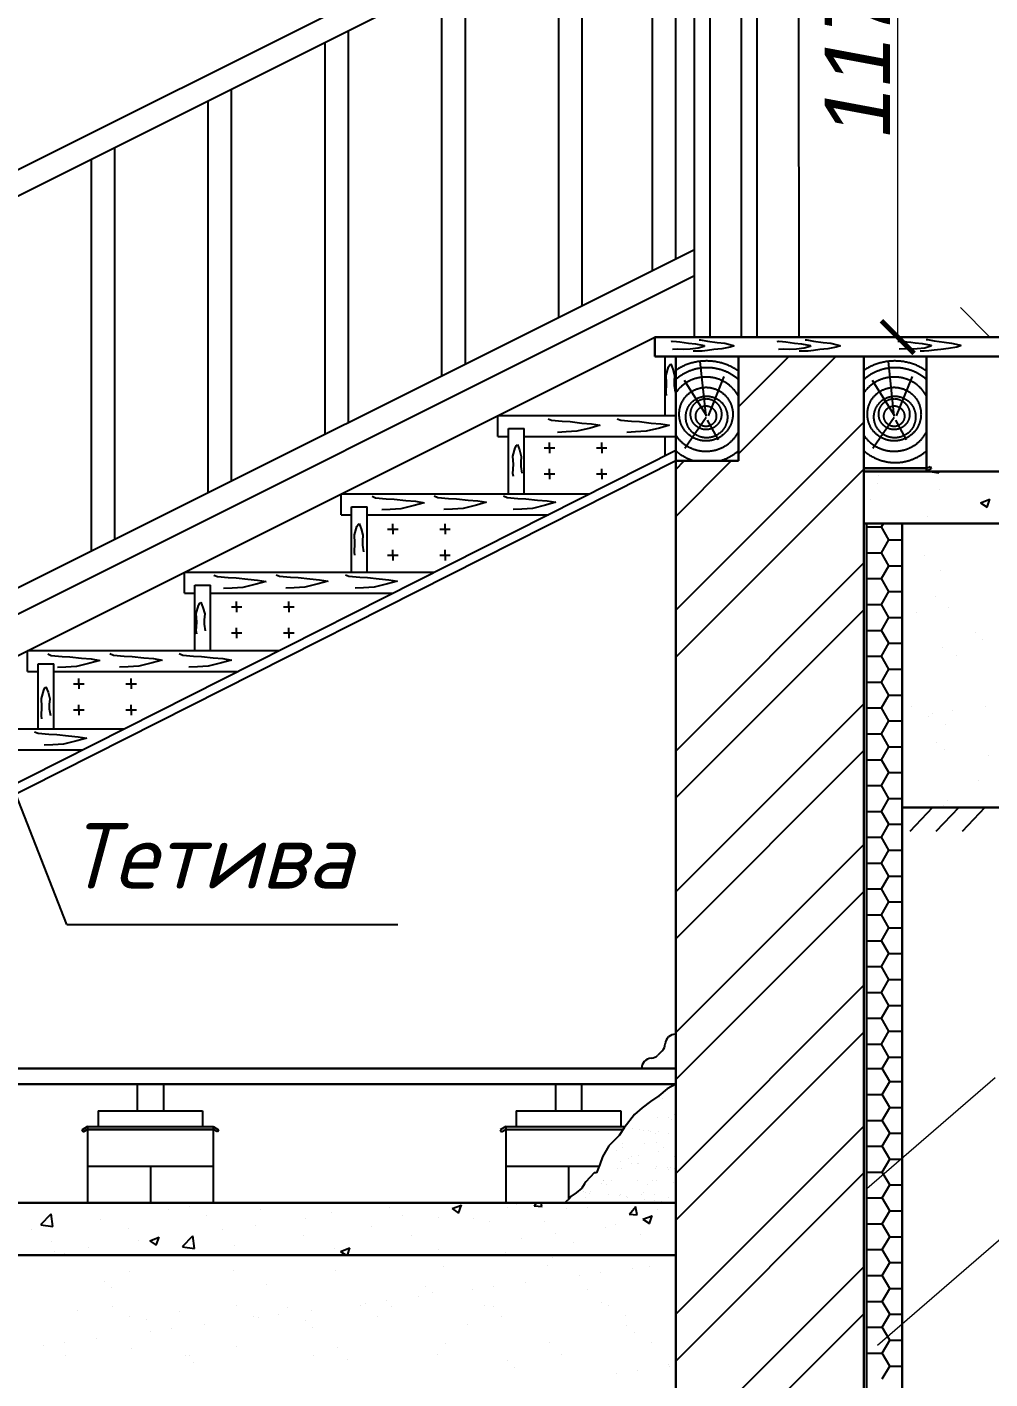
# Model space of a CAD drawing. Header units: millimetres. Extents: x 84778 to 227326, y -44398 to 146312.
# Drawn here: x 199430 to 203114, y -8789 to -3615 of the extents above; entities that cross this region are included whole.
import ezdxf

# ---------------------------------------------------------------- set-up
doc = ezdxf.new("R2010")
doc.units = ezdxf.units.MM
doc.header["$LTSCALE"] = 10
doc.linetypes.add('DASHED', pattern=[19.05, 12.7, -6.35])
for name, color, linetype, lineweight in [('Основная', 7, 'Continuous', 30), ('основной', 7, 'Continuous', 30), ('Тонкая', 7, 'Continuous', 25)]:
    doc.layers.add(name, color=color, linetype=linetype, lineweight=lineweight)
for name, color, linetype in [('Пунктир', 7, 'DASHED'), ('Размерная', 7, 'Continuous'), ('Штриховка', 7, 'DASHED')]:
    doc.layers.add(name, color=color, linetype=linetype)
doc.styles.add('Isocpeur', font='isocpeui.ttf')
doc.styles.add('STIL 888', font='ARIALI.TTF')

# ---------------------------------------------------------------- blocks, each defined once
blk = doc.blocks.new('_ArchTick')
at = {"color": 0, "linetype": 'ByBlock', "const_width": 0.15}
blk.add_lwpolyline([(-0.5, -0.5), (0.5, 0.5)], dxfattribs=at)

msp = doc.modelspace()

# ---------------------------------------------------------------- hatches: boundary and pattern name
at = {"layer": 'Пунктир', "linetype": 'DASHED', "ltscale": 1000}
h = msp.add_hatch(color=256, dxfattribs=at)
h.paths.add_polyline_path([(201709.7, -7834.9), (201714.3, -7827.7), (201718.1, -7822.9), (201261.5, -7822.9), (201261.5, -7834.9)])
h.paths.add_polyline_path([(201261.5, -7834.9), (201261.5, -7822.9), (201240.3, -7835.2), (201244.8, -7842.9)])
at = {"layer": 'Тонкая', "linetype": 'Continuous', "ltscale": 1000}
h = msp.add_hatch(color=256, dxfattribs=at)
h.paths.add_polyline_path([(202885.2, -5296.6), (202871.6, -5303.4), (202871.6, -5315.4), (202889.6, -5305.4)])
h.paths.add_polyline_path([(202871.6, -5303.4), (202631.6, -5303.4), (202631.6, -5315.4), (202871.6, -5315.4)])
msp.add_hatch(color=256, dxfattribs=at).paths.add_polyline_path([(202643.6, -5515.4), (202631.6, -5515.4), (202631.6, -9401.4), (202643.6, -9401.4)])
at = {"layer": 'Тонкая', "ltscale": 50}
h = msp.add_hatch(color=256, dxfattribs=at)
h.paths.add_polyline_path([(199661.5, -7822.9), (199661.5, -7834.9), (200141.5, -7834.9), (200158.3, -7842.9), (200162.8, -7835.2), (200141.5, -7822.9)])
h.paths.add_polyline_path([(199661.5, -7834.9), (199661.5, -7822.9), (199640.3, -7835.2), (199644.8, -7842.9)])

# ---------------------------------------------------------------- linework, layer by layer
for p, q in [((202384.4, -4801.4), (202379.6, -799.4)), ((203978, -4801.4), (202384.4, -4801.4))]:
    msp.add_line(p, q)
at = {"layer": 'Основная', "ltscale": 50}
for p, q in [((202631.6, -5315.4), (204251.6, -5315.4)), ((202631.6, -5515.4), (204251.6, -5515.4)), ((202777.6, -6601.4), (203968.6, -6601.4)), ((197791.6, -8114.8), (201911.6, -8115.3)), ((197791.6, -8314.8), (201911.6, -8315.3))]:
    msp.add_line(p, q, dxfattribs=at)
at = {"layer": 'основной', "ltscale": 50}
for p, q in [((201831.6, -4801.4), (204251.6, -4801.4)), ((201831.6, -4875.4), (201831.6, -4801.4)), ((201831.6, -4875.4), (204251.6, -4875.4)), ((201911.6, -5275.4), (201911.6, -4875.4)), ((201911.6, -9401.4), (201911.6, -4875.4)), ((202151.6, -5275.4), (202151.6, -4875.4)), ((202631.6, -5315.4), (202631.6, -4875.4)), ((202871.6, -5315.4), (202871.6, -4875.4)), ((201911.6, -5275.4), (202151.6, -5275.4)), ((202777.6, -9401.4), (202777.6, -5515.4))]:
    msp.add_line(p, q, dxfattribs=at)
at = {"layer": 'основной', "linetype": 'Continuous', "ltscale": 1000}
for q in [(202631.6, -9401.4), (202871.6, -4875.4)]:
    msp.add_line((202631.6, -4875.4), q, dxfattribs=at)
at = {"layer": 'основной', "ltscale": 1000}
for p, q in [((198051.6, -7601.4), (201911.6, -7601.4)), ((198051.6, -7661.4), (201911.6, -7661.4))]:
    msp.add_line(p, q, dxfattribs=at)
at = {"layer": 'Размерная', "linetype": 'ByBlock', "lineweight": 0, "ltscale": 1000}
for p, q in [((202761.6, -4801.4), (202761.6, -2461.4)), ((202224.2, -4801.4), (202762.9, -4801.4))]:
    msp.add_line(p, q, dxfattribs=at)
at = {"layer": 'Размерная', "linetype": 'ByBlock', "lineweight": 20}
msp.add_line((203001.2, -4688.3), (203114.3, -4801.4), dxfattribs=at)
at = {"layer": 'Тонкая', "lineweight": -2}
for p, q in [((201983.5, -4801.4), (201983.5, -2541.4)), ((202043.5, -4801.4), (202043.5, -2541.4)), ((202163.5, -4801.4), (202163.5, -2541.4)), ((202223.5, -4801.4), (202223.5, -2541.4)), ((201822.4, -4546.4), (201822.4, -3046.4)), ((201911.8, -4501.6), (201911.8, -3001.6)), ((201554, -4680.5), (201554, -3180.5)), ((201464.6, -4725.2), (201464.6, -3225.2)), ((201106.8, -4904.1), (201106.8, -3404.1)), ((201017.4, -4948.8), (201017.4, -3448.8)), ((200570.2, -5172.5), (200570.2, -3672.5)), ((200659.6, -5127.7), (200659.6, -3627.7)), ((200212.4, -5351.3), (200212.4, -3851.3)), ((200123, -5396.1), (200123, -3896.1)), ((199765.2, -5574.9), (199765.2, -4074.9)), ((199675.7, -5619.7), (199675.7, -4119.7)), ((201860, -7533), (201843.1, -7549.9))]:
    msp.add_line(p, q, dxfattribs=at)
at = {"layer": 'Тонкая', "ltscale": 50}
for p, q in [((196786.3, -5464.4), (201983.5, -2865.8)), ((196786.3, -5564.4), (201983.5, -2965.8)), ((196786.3, -7064.4), (201983.5, -4465.8)), ((196786.3, -7164.4), (201983.5, -4565.8)), ((196231.6, -7601.4), (201831.6, -4801.4)), ((201871.6, -5101.4), (201871.6, -4875.4)), ((201231.6, -5181.4), (201231.6, -5101.4)), ((201231.6, -5101.4), (201911.6, -5101.4)), ((201271.6, -5151.4), (201331.6, -5151.4)), ((201271.6, -5401.4), (201271.6, -5151.4)), ((201331.6, -5401.4), (201331.6, -5151.4)), ((201231.6, -5181.4), (201271.6, -5181.4)), ((201331.6, -5181.4), (201911.6, -5181.4)), ((201408.6, -5225.2), (201448.6, -5225.2)), ((201428.6, -5225.2), (201428.6, -5205.2)), ((201428.6, -5225.2), (201428.6, -5245.2)), ((201608.6, -5225.2), (201648.6, -5225.2)), ((201628.6, -5225.2), (201628.6, -5205.2)), ((201628.6, -5225.2), (201628.6, -5245.2)), ((201871.6, -5255.6), (201871.6, -5181.4)), ((201911.6, -5235.4), (196773.1, -7831.6)), ((201911.6, -5275.4), (196852.3, -7831.6)), ((201408.6, -5325.2), (201448.6, -5325.2)), ((201428.6, -5325.2), (201428.6, -5305.2)), ((201428.6, -5325.2), (201428.6, -5345.2)), ((201608.6, -5325.2), (201648.6, -5325.2)), ((201628.6, -5325.2), (201628.6, -5305.2)), ((201628.6, -5325.2), (201628.6, -5345.2)), ((202631.6, -5303.4), (202871.6, -5303.4)), ((200631.6, -5481.4), (200631.6, -5401.4)), ((200631.6, -5401.4), (201583, -5401.4)), ((200631.6, -5481.4), (200671.6, -5481.4)), ((200671.6, -5451.4), (200731.6, -5451.4)), ((200671.6, -5701.4), (200671.6, -5451.4)), ((200731.6, -5701.4), (200731.6, -5451.4)), ((200731.6, -5481.4), (201424.7, -5481.4)), ((200809.1, -5535.9), (200849.1, -5535.9)), ((200829.1, -5535.9), (200829.1, -5515.9)), ((200829.1, -5535.9), (200829.1, -5555.9)), ((201009.1, -5535.9), (201049.1, -5535.9)), ((201029.1, -5535.9), (201029.1, -5515.9)), ((201029.1, -5535.9), (201029.1, -5555.9)), ((202643.6, -9401.4), (202643.6, -5515.4)), ((200809.1, -5635.9), (200849.1, -5635.9)), ((200829.1, -5635.9), (200829.1, -5615.9)), ((200829.1, -5635.9), (200829.1, -5655.9)), ((201009.1, -5635.9), (201049.1, -5635.9)), ((201029.1, -5635.9), (201029.1, -5615.9)), ((201029.1, -5635.9), (201029.1, -5655.9)), ((200031.6, -5781.4), (200031.6, -5701.4)), ((200031.6, -5701.4), (200989.2, -5701.4)), ((200031.6, -5781.4), (200071.6, -5781.4)), ((200071.6, -5751.4), (200131.6, -5751.4)), ((200071.6, -6001.4), (200071.6, -5751.4)), ((200131.6, -6001.4), (200131.6, -5751.4)), ((200131.6, -5781.4), (200830.9, -5781.4)), ((200211.4, -5833.8), (200251.4, -5833.8)), ((200231.4, -5833.8), (200231.4, -5813.8)), ((200231.4, -5833.8), (200231.4, -5853.8)), ((200411.4, -5833.8), (200451.4, -5833.8)), ((200431.4, -5833.8), (200431.4, -5813.8)), ((200431.4, -5833.8), (200431.4, -5853.8)), ((200211.4, -5933.8), (200251.4, -5933.8)), ((200231.4, -5933.8), (200231.4, -5913.8)), ((200231.4, -5933.8), (200231.4, -5953.8)), ((200411.4, -5933.8), (200451.4, -5933.8)), ((200431.4, -5933.8), (200431.4, -5913.8)), ((200431.4, -5933.8), (200431.4, -5953.8)), ((199431.6, -6081.4), (199431.6, -6001.4)), ((199431.6, -6001.4), (200395.5, -6001.4)), ((199471.6, -6051.4), (199531.6, -6051.4)), ((199471.6, -6301.4), (199471.6, -6051.4)), ((199531.6, -6301.4), (199531.6, -6051.4)), ((199431.6, -6081.4), (199471.6, -6081.4)), ((199531.6, -6081.4), (200237.1, -6081.4)), ((199607.9, -6128.3), (199647.9, -6128.3)), ((199627.9, -6128.3), (199627.9, -6108.3)), ((199627.9, -6128.3), (199627.9, -6148.3)), ((199807.9, -6128.3), (199847.9, -6128.3)), ((199827.9, -6128.3), (199827.9, -6108.3)), ((199827.9, -6128.3), (199827.9, -6148.3)), ((199627.9, -6228.3), (199627.9, -6208.3)), ((199827.9, -6228.3), (199827.9, -6208.3)), ((199607.9, -6228.3), (199647.9, -6228.3)), ((199627.9, -6228.3), (199627.9, -6248.3)), ((199807.9, -6228.3), (199847.9, -6228.3)), ((199827.9, -6228.3), (199827.9, -6248.3)), ((198831.6, -6301.4), (199801.7, -6301.4)), ((198931.6, -6381.4), (199643.4, -6381.4)), ((199851.5, -7662.9), (199851.5, -7762.9)), ((199951.5, -7662.9), (199951.5, -7762.9)), ((201451.5, -7662.9), (201451.5, -7762.9)), ((201551.5, -7662.9), (201551.5, -7762.9)), ((199701.5, -7762.9), (199701.5, -7822.9)), ((199701.5, -7762.9), (200101.5, -7762.9)), ((200101.5, -7762.9), (200101.5, -7822.9)), ((201301.5, -7762.9), (201301.5, -7822.9)), ((201301.5, -7762.9), (201701.5, -7762.9)), ((201701.5, -7762.9), (201701.5, -7822.9)), ((199661.5, -7822.9), (199640.3, -7835.2)), ((199640.3, -7835.2), (199661.5, -7822.9)), ((199640.3, -7835.2), (199644.8, -7842.9)), ((199644.8, -7842.9), (199640.3, -7835.2)), ((199644.8, -7842.9), (199661.5, -7834.9)), ((199661.5, -7834.9), (199644.8, -7842.9)), ((199661.5, -7822.9), (200141.5, -7822.9)), ((199661.5, -7822.9), (200141.5, -7822.9)), ((199661.5, -7822.9), (199661.5, -8114.9)), ((200141.5, -7834.9), (199661.5, -7834.9)), ((199661.5, -7834.9), (200141.5, -7834.9)), ((200141.5, -7822.9), (200162.8, -7835.2)), ((200141.5, -7822.9), (200162.8, -7835.2)), ((200141.5, -7822.9), (200141.5, -8114.9)), ((200158.3, -7842.9), (200141.5, -7834.9)), ((200158.3, -7842.9), (200141.5, -7834.9)), ((200162.8, -7835.2), (200158.3, -7842.9)), ((200162.8, -7835.2), (200158.3, -7842.9)), ((201261.5, -7822.9), (201240.3, -7835.2)), ((201240.3, -7835.2), (201244.8, -7842.9)), ((201244.8, -7842.9), (201261.5, -7834.9)), ((201261.5, -7822.9), (201261.5, -8114.9)), ((201261.5, -7822.9), (201718.1, -7822.9)), ((201261.5, -7834.9), (201709.7, -7834.9)), ((199661.5, -7974.9), (200141.5, -7974.9)), ((199901.5, -7974.9), (199901.5, -8114.9)), ((201261.5, -7974.9), (201618.6, -7974.9)), ((201501.5, -7974.9), (201501.5, -8101.4))]:
    msp.add_line(p, q, dxfattribs=at)
at = {"layer": 'Тонкая', "ltscale": 1000}
for p, q in [((202151.6, -5068.1), (202344.2, -4875.4)), ((202151.6, -5247.7), (202523.9, -4875.4)), ((201911.6, -5846.9), (202631.6, -5126.9)), ((201911.6, -5308.1), (201944.2, -5275.4)), ((201911.6, -5487.7), (202123.9, -5275.4)), ((201911.6, -6026.5), (202631.6, -5306.5)), ((201911.6, -6385.7), (202631.6, -5665.7)), ((201911.6, -6565.3), (202631.6, -5845.3)), ((201911.6, -6924.5), (202631.6, -6204.5)), ((201911.6, -7104.1), (202631.6, -6384.1)), ((201911.6, -7463.3), (202631.6, -6743.3)), ((201911.6, -7642.9), (202631.6, -6922.9)), ((201911.6, -8002.2), (202631.6, -7282.2)), ((201911.6, -8181.8), (202631.6, -7461.8)), ((201911.6, -8541), (202631.6, -7821)), ((201911.6, -8720.6), (202631.6, -8000.6)), ((201911.6, -9079.8), (202631.6, -8359.8)), ((201911.6, -9259.4), (202631.6, -8539.4))]:
    msp.add_line(p, q, dxfattribs=at)
at = {"layer": 'Тонкая', "linetype": 'Continuous', "ltscale": 1000}
for p, q in [((202631.1, -5315.4), (202871.6, -5315.4)), ((202871.6, -5303.4), (202631.6, -5303.4)), ((202631.6, -5315.4), (202631.6, -5303.4)), ((202631.6, -5303.4), (202871.6, -5303.4)), ((202631.6, -5303.4), (202871.6, -5303.4)), ((202631.6, -5315.4), (202631.6, -5303.4)), ((202871.6, -5315.4), (202631.6, -5315.4)), ((202871.6, -5315.4), (202631.6, -5315.4)), ((202871.6, -5303.4), (202885.2, -5296.6)), ((202871.6, -5315.4), (202871.6, -5303.4)), ((202889.6, -5305.4), (202871.6, -5315.4)), ((202885.2, -5296.6), (202889.6, -5305.4)), ((201846.7, -7706.1), (201814.9, -7727.2)), ((201879, -7678.2), (201846.7, -7706.1)), ((201911.6, -7661.4), (201879, -7678.2)), ((201783.1, -7751), (201754, -7777.5)), ((201814.9, -7727.2), (201783.1, -7751)), ((201754, -7777.5), (201714.3, -7827.7)), ((201754, -7777.5), (201754, -7777.5)), ((201695.7, -7856.8), (201655.7, -7897.1)), ((201714.3, -7827.7), (201695.7, -7856.8)), ((201695.7, -7856.8), (201695.7, -7856.8)), ((201655.7, -7897.1), (201631.9, -7939.4)), ((201655.7, -7897.1), (201655.7, -7897.1)), ((201621.3, -7968.5), (201608.1, -8000.3)), ((201631.9, -7939.4), (201621.3, -7968.5)), ((201621.3, -7968.5), (201621.3, -7968.5)), ((201600.1, -8000.3), (201568.3, -8034.7)), ((201608.1, -8000.3), (201600.1, -8000.3)), ((201608.1, -8000.3), (201608.1, -8000.3)), ((201552.5, -8058.5), (201531.3, -8077)), ((201563, -8042.6), (201552.5, -8058.5)), ((201568.3, -8034.7), (201563, -8042.6)), ((201504.8, -8098.1), (201490, -8113.1)), ((201510.1, -8090.2), (201504.8, -8098.1)), ((201531.3, -8077), (201510.1, -8090.2)), ((197791.6, -8314.8), (201911.6, -8315.3)), ((199453.6, -8317.7), (199453.6, -8317.7)), ((199928.1, -8316.8), (199928.1, -8316.8)), ((200402.7, -8316), (200402.7, -8316)), ((201440, -8325.5), (201440, -8325.5)), ((201911.6, -8315.3), (201911.6, -9401.4)), ((199821, -8378.1), (199821, -8378.1)), ((200219.9, -8373), (200219.9, -8373)), ((200609.7, -8374.9), (200609.7, -8374.9)), ((201021.3, -8360.1), (201021.3, -8360.1)), ((201420.3, -8355), (201420.3, -8355)), ((201624, -8381), (201624, -8381)), ((201747.9, -8364.7), (201747.9, -8364.7)), ((201810.1, -8356.9), (201810.1, -8356.9)), ((199725.2, -8414.8), (199725.2, -8414.8)), ((200344, -8428.2), (200344, -8428.2)), ((200953.8, -8433.5), (200953.8, -8433.5)), ((201337.7, -8418.7), (201337.7, -8418.7)), ((201544.7, -8391.5), (201544.7, -8391.5)), ((199753.3, -8440.5), (199753.3, -8440.5)), ((200927.4, -8472.8), (200927.4, -8472.8)), ((200981.9, -8459.2), (200981.9, -8459.2)), ((201134.4, -8445.5), (201134.4, -8445.5)), ((201213.8, -8435.1), (201213.8, -8435.1)), ((201572.6, -8446.9), (201572.6, -8446.9)), ((199624.5, -8528.9), (199624.5, -8528.9)), ((199755.6, -8510.1), (199755.6, -8510.1)), ((200014.3, -8530.8), (200014.3, -8530.8)), ((200230.2, -8509.2), (200230.2, -8509.2)), ((200426, -8515.9), (200426, -8515.9)), ((200517.2, -8526.8), (200517.2, -8526.8)), ((200704.8, -8508.4), (200704.8, -8508.4)), ((200724.2, -8499.5), (200724.2, -8499.5)), ((200803.5, -8489.1), (200803.5, -8489.1)), ((200824.9, -8510.8), (200824.9, -8510.8)), ((201179.4, -8507.5), (201179.4, -8507.5)), ((201214.7, -8512.7), (201214.7, -8512.7)), ((201626.3, -8497.9), (201626.3, -8497.9)), ((201654, -8506.7), (201654, -8506.7)), ((199819.9, -8551), (199819.9, -8551)), ((199885.8, -8562), (199885.8, -8562)), ((200107, -8580.8), (200107, -8580.8)), ((200294.5, -8550.2), (200294.5, -8550.2)), ((200314, -8553.5), (200314, -8553.5)), ((200393.3, -8543.1), (200393.3, -8543.1)), ((200495.7, -8567.2), (200495.7, -8567.2)), ((200769.1, -8549.3), (200769.1, -8549.3)), ((201114.5, -8580.7), (201114.5, -8580.7)), ((201243.7, -8548.5), (201243.7, -8548.5)), ((201718.3, -8547.6), (201718.3, -8547.6)), ((201724.3, -8585.9), (201724.3, -8585.9)), ((199696.8, -8634.8), (199696.8, -8634.8)), ((199903.8, -8607.5), (199903.8, -8607.5)), ((199983.1, -8597.1), (199983.1, -8597.1)), ((200523.8, -8593), (200523.8, -8593)), ((201752.4, -8611.7), (201752.4, -8611.7)), ((199493.5, -8661.5), (199493.5, -8661.5)), ((199572.9, -8651.1), (199572.9, -8651.1)), ((199830.6, -8671.8), (199830.6, -8671.8)), ((200229.5, -8666.7), (200229.5, -8666.7)), ((200619.3, -8668.6), (200619.3, -8668.6)), ((201030.9, -8653.7), (201030.9, -8653.7)), ((201429.9, -8648.6), (201429.9, -8648.6)), ((201819.7, -8650.5), (201819.7, -8650.5)), ((199576.6, -8699.3), (199576.6, -8699.3)), ((200037.5, -8701), (200037.5, -8701)), ((200051.2, -8698.4), (200051.2, -8698.4)), ((200065.6, -8726.7), (200065.6, -8726.7)), ((200525.8, -8697.6), (200525.8, -8697.6)), ((200656.3, -8714.5), (200656.3, -8714.5)), ((201000.4, -8696.7), (201000.4, -8696.7)), ((201266.2, -8719.7), (201266.2, -8719.7)), ((201475, -8695.9), (201475, -8695.9)), ((201885, -8733.2), (201885, -8733.2)), ((201888.4, -8740.8), (201888.4, -8740.8)), ((201294.3, -8745.4), (201294.3, -8745.4)), ((201685.2, -8767.6), (201685.2, -8767.6)), ((201764.5, -8757.1), (201764.5, -8757.1))]:
    msp.add_line(p, q, dxfattribs=at)
at = {"layer": 'Тонкая'}
msp.add_line((199582, -7049.3), (200848.9, -7049.3), dxfattribs=at)
at = {"layer": 'Тонкая', "linetype": 'Continuous', "lineweight": 0, "ltscale": 1000}
for p, q in [((202643.6, -8060), (203134.4, -7634.8)), ((202684.2, -8660.3), (203175.1, -8235.1))]:
    msp.add_line(p, q, dxfattribs=at)
at = {"layer": 'Тонкая', "linetype": 'DASHED', "ltscale": 1000}
for p, q in [((199781.3, -8119.1), (199781.3, -8119.1)), ((200943.7, -8117.8), (200943.7, -8117.8)), ((201056.3, -8137.3), (201091.9, -8123.6)), ((201081.2, -8154), (201091.5, -8123.3)), ((201301.2, -8119.6), (201301.2, -8119.6)), ((201370.3, -8126.1), (201379.4, -8115.3)), ((201399.6, -8129.7), (201397, -8115.3)), ((199482.9, -8198.6), (199522.5, -8157.4)), ((199528.1, -8205.6), (199522.5, -8157.3)), ((199971.6, -8142.2), (199971.6, -8142.2)), ((200052.4, -8130.6), (200052.4, -8130.6)), ((200115.2, -8162.8), (200115.2, -8162.8)), ((200323.6, -8142), (200323.6, -8142)), ((200594.8, -8153.5), (200594.8, -8153.5)), ((200816.6, -8134.6), (200816.6, -8134.6)), ((200866, -8165), (200866, -8165)), ((201003.3, -8172.4), (201003.3, -8172.4)), ((201055.9, -8137.1), (201081.2, -8154.1)), ((201267.1, -8134.3), (201267.1, -8134.3)), ((201369.8, -8126), (201400.1, -8128.6)), ((201494.3, -8137.1), (201494.3, -8137.1)), ((201572.4, -8131.1), (201572.4, -8131.1)), ((201734.1, -8157.9), (201764.5, -8160.5)), ((201734.7, -8157.9), (201759.2, -8128.7)), ((201764, -8161.5), (201758.1, -8129.7)), ((201786.4, -8178), (201821.9, -8164.3)), ((201811.2, -8194.7), (201821.5, -8164)), ((201843.6, -8142.5), (201843.6, -8142.5)), ((199446.9, -8216), (199446.9, -8216)), ((199482.9, -8198.8), (199528.1, -8205.8)), ((199710.8, -8177.9), (199710.8, -8177.9)), ((199819, -8213.6), (199819, -8213.6)), ((200176.2, -8218.9), (200176.2, -8218.9)), ((200303.3, -8202.1), (200303.3, -8202.1)), ((200495.7, -8176.8), (200495.7, -8176.8)), ((200746.7, -8204.9), (200746.7, -8204.9)), ((201137.2, -8176.4), (201137.2, -8176.4)), ((201198, -8188), (201198, -8188)), ((201408.3, -8187.9), (201408.3, -8187.9)), ((201642.9, -8208.6), (201642.9, -8208.6)), ((201679.5, -8199.3), (201679.5, -8199.3)), ((201786, -8177.8), (201811.3, -8194.8)), ((199522.7, -8264.5), (199522.7, -8264.5)), ((199855.3, -8261.1), (199855.3, -8261.1)), ((199899.1, -8260.2), (199924.3, -8277.3)), ((199899.4, -8260.4), (199935, -8246.8)), ((199924.3, -8277.2), (199934.6, -8246.5)), ((200025.1, -8282.7), (200064.6, -8241.5)), ((200070.3, -8289.6), (200064.6, -8241.4)), ((200222, -8278.8), (200222, -8278.8)), ((200485.8, -8240.7), (200485.8, -8240.7)), ((200901.8, -8238.8), (200901.8, -8238.8)), ((201323.3, -8250.6), (201323.3, -8250.6)), ((201450.5, -8233.9), (201450.5, -8233.9)), ((201521.8, -8267.6), (201521.8, -8267.6)), ((201778.4, -8235.1), (201778.4, -8235.1)), ((199535.8, -8303.2), (199535.8, -8303.2)), ((199573.1, -8309.1), (199573.1, -8309.1)), ((199662.9, -8286.4), (199662.9, -8286.4)), ((199965.4, -8311.3), (199965.4, -8311.3)), ((200025, -8282.9), (200070.2, -8289.9)), ((200605.5, -8289.7), (200605.5, -8289.7)), ((200629.1, -8300.9), (200650.2, -8315.1)), ((200629.5, -8301.1), (200665, -8287.5)), ((200655.2, -8315.1), (200664.6, -8287.2)), ((201002.5, -8292.9), (201002.5, -8292.9)), ((201260.9, -8303.4), (201260.9, -8303.4))]:
    msp.add_line(p, q, dxfattribs=at)
at = {"layer": 'Тонкая', "color": 7, "linetype": 'Continuous', "lineweight": 0, "ltscale": 1000}
for p, q in [((201911.6, -8315.3), (197791.6, -8314.8)), ((201911.6, -9401.4), (201911.6, -8315.3))]:
    msp.add_line(p, q, dxfattribs=at)
at = {"layer": 'Тонкая', "ltscale": 1000}
msp.add_lwpolyline([(199582, -7049.3), (199256.7, -6220.1)], dxfattribs=at)
at = {"layer": 'Тонкая', "lineweight": -2}
for centre, start, end in [((201911.6, -7509.4), 90, 176.6268), ((201814.8, -7521.6), 274.2965, 315), ((201831.7, -7504.7), 315, 356.6268), ((201820.8, -7601.4), 94.2965, 180)]:
    msp.add_arc(centre, 40, start, end, dxfattribs=at)
at = {"layer": 'Штриховка', "linetype": 'Continuous', "ltscale": 1000}
for p, q in [((202001.8, -4811.5), (202007.2, -4811.9)), ((202007.2, -4811.9), (202032.8, -4816.4)), ((202407.7, -4811.5), (202413.1, -4811.9)), ((202413.1, -4811.9), (202438.7, -4816.4)), ((202869.7, -4810.6), (202875.1, -4811)), ((202875.1, -4811), (202900.6, -4815.5)), ((201893.8, -4817.8), (201898.7, -4817.3)), ((201898.7, -4817.3), (201914.4, -4818.3)), ((201918.8, -4847.8), (201899.2, -4848.8)), ((201914.4, -4818.3), (201927.2, -4819.8)), ((201940.9, -4848.3), (201918.8, -4847.8)), ((201927.2, -4819.8), (201943.9, -4822.3)), ((201967.4, -4847.8), (201940.9, -4848.3)), ((201943.9, -4822.3), (201960.6, -4824.2)), ((201960.6, -4824.2), (201987.6, -4826.7)), ((201997.4, -4844.3), (201967.4, -4847.8)), ((201994, -4855.6), (201978.7, -4855.6)), ((201987.6, -4826.7), (202021, -4833.5)), ((202012.6, -4854.6), (201994, -4855.6)), ((202020.5, -4837), (201997.4, -4844.3)), ((202032.8, -4852.7), (202012.6, -4854.6)), ((202021, -4833.5), (202020.5, -4837)), ((202032.8, -4816.4), (202070.6, -4821.8)), ((202057.8, -4849.2), (202032.8, -4852.7)), ((202088.3, -4845.8), (202057.8, -4849.2)), ((202070.6, -4821.8), (202099.6, -4825.2)), ((202119.7, -4840.4), (202088.3, -4845.8)), ((202099.6, -4825.2), (202128.1, -4832.1)), ((202135.9, -4834.5), (202119.7, -4840.4)), ((202128.1, -4832.1), (202135.9, -4834.5)), ((202299.7, -4817.8), (202304.6, -4817.3)), ((202304.6, -4817.3), (202320.3, -4818.3)), ((202324.7, -4847.8), (202305.1, -4848.8)), ((202320.3, -4818.3), (202333.1, -4819.8)), ((202346.8, -4848.3), (202324.7, -4847.8)), ((202333.1, -4819.8), (202349.8, -4822.3)), ((202373.4, -4847.8), (202346.8, -4848.3)), ((202349.8, -4822.3), (202366.5, -4824.2)), ((202366.5, -4824.2), (202393.5, -4826.7)), ((202403.3, -4844.3), (202373.4, -4847.8)), ((202399.9, -4855.6), (202384.7, -4855.6)), ((202393.5, -4826.7), (202426.9, -4833.5)), ((202418.5, -4854.6), (202399.9, -4855.6)), ((202426.4, -4837), (202403.3, -4844.3)), ((202438.7, -4852.7), (202418.5, -4854.6)), ((202426.9, -4833.5), (202426.4, -4837)), ((202438.7, -4816.4), (202476.5, -4821.8)), ((202463.7, -4849.2), (202438.7, -4852.7)), ((202494.2, -4845.8), (202463.7, -4849.2)), ((202476.5, -4821.8), (202505.5, -4825.2)), ((202525.6, -4840.4), (202494.2, -4845.8)), ((202505.5, -4825.2), (202534, -4832.1)), ((202541.8, -4834.5), (202525.6, -4840.4)), ((202534, -4832.1), (202541.8, -4834.5)), ((202761.6, -4816.9), (202766.5, -4816.4)), ((202766.5, -4816.4), (202782.3, -4817.4)), ((202786.7, -4846.9), (202767, -4847.8)), ((202782.3, -4817.4), (202795, -4818.9)), ((202808.8, -4847.4), (202786.7, -4846.9)), ((202795, -4818.9), (202811.7, -4821.3)), ((202835.3, -4846.9), (202808.8, -4847.4)), ((202811.7, -4821.3), (202828.4, -4823.3)), ((202828.4, -4823.3), (202855.4, -4825.8)), ((202865.3, -4843.4), (202835.3, -4846.9)), ((202861.8, -4854.7), (202846.6, -4854.7)), ((202855.4, -4825.8), (202888.8, -4832.6)), ((202880.5, -4853.7), (202861.8, -4854.7)), ((202888.3, -4836.1), (202865.3, -4843.4)), ((202900.6, -4851.8), (202880.5, -4853.7)), ((202888.8, -4832.6), (202888.3, -4836.1)), ((202900.6, -4815.5), (202938.4, -4820.9)), ((202925.7, -4848.3), (202900.6, -4851.8)), ((202956.1, -4844.9), (202925.7, -4848.3)), ((202938.4, -4820.9), (202967.4, -4824.3)), ((202987.6, -4839.5), (202956.1, -4844.9)), ((202967.4, -4824.3), (202995.9, -4831.2)), ((203003.8, -4833.6), (202987.6, -4839.5)), ((202995.9, -4831.2), (203003.8, -4833.6)), ((201874.9, -4947.1), (201883.7, -4915.8)), ((201883.7, -4915.8), (201888.6, -4907)), ((201888.6, -4907), (201892.5, -4903.1)), ((201892.5, -4903.1), (201900.3, -4923.6)), ((201876.9, -4979.3), (201874.9, -4947.1)), ((201900.3, -4923.6), (201907.2, -4948)), ((201907.2, -4948), (201905.2, -4970.5)), ((201874.9, -5013.5), (201876.9, -4979.3)), ((201876.9, -5025.2), (201874.9, -5013.5)), ((201905.2, -4970.5), (201905.2, -4987.1)), ((201905.2, -4987.1), (201909.1, -5012.5)), ((201423.1, -5114), (201436.7, -5119.4)), ((201436.7, -5119.4), (201477.8, -5123.5)), ((201688.3, -5114), (201702, -5119.4)), ((201702, -5119.4), (201743, -5123.5)), ((201492.8, -5164.5), (201460, -5165.9)), ((201477.8, -5123.5), (201507.8, -5124.9)), ((201533.8, -5161.8), (201492.8, -5164.5)), ((201507.8, -5124.9), (201552.9, -5130.4)), ((201584.4, -5149.5), (201533.8, -5161.8)), ((201552.9, -5130.4), (201589.9, -5133.1)), ((201622.7, -5138.6), (201584.4, -5149.5)), ((201589.9, -5133.1), (201622.7, -5138.6)), ((201758, -5164.5), (201725.2, -5165.9)), ((201743, -5123.5), (201773, -5124.9)), ((201799, -5161.8), (201758, -5164.5)), ((201773, -5124.9), (201818.2, -5130.4)), ((201849.6, -5149.5), (201799, -5161.8)), ((201818.2, -5130.4), (201855.1, -5133.1)), ((201887.9, -5138.6), (201849.6, -5149.5)), ((201855.1, -5133.1), (201887.9, -5138.6)), ((201288.5, -5256.9), (201297.3, -5225.7)), ((201297.3, -5225.7), (201302.2, -5216.9)), ((201302.2, -5216.9), (201306.1, -5213)), ((201306.1, -5213), (201314, -5233.5)), ((201290.5, -5289.1), (201288.5, -5256.9)), ((201314, -5233.5), (201320.8, -5257.9)), ((201320.8, -5257.9), (201318.8, -5280.4)), ((201288.5, -5323.3), (201290.5, -5289.1)), ((201290.5, -5335), (201288.5, -5323.3)), ((201318.8, -5280.4), (201318.8, -5297)), ((201318.8, -5297), (201322.8, -5322.3)), ((202687.5, -5329.5), (202687.5, -5329.5)), ((202884.1, -5315.4), (202919.1, -5320.8)), ((202919.1, -5320.5), (202918.5, -5315.4)), ((202685.3, -5360.6), (202685.3, -5360.6)), ((200749.7, -5410.6), (200763.4, -5416)), ((200763.4, -5416), (200804.4, -5420.1)), ((200804.4, -5420.1), (200834.5, -5421.5)), ((200834.5, -5421.5), (200879.6, -5426.9)), ((200879.6, -5426.9), (200916.5, -5429.7)), ((200916.5, -5429.7), (200949.3, -5435.1)), ((200987.6, -5409.2), (201001.3, -5414.7)), ((201001.3, -5414.7), (201042.3, -5418.7)), ((201042.3, -5418.7), (201072.3, -5420.1)), ((201072.3, -5420.1), (201117.5, -5425.6)), ((201117.5, -5425.6), (201154.4, -5428.3)), ((201154.4, -5428.3), (201187.2, -5433.8)), ((201252.8, -5409.2), (201266.5, -5414.7)), ((201266.5, -5414.7), (201307.5, -5418.7)), ((201307.5, -5418.7), (201337.6, -5420.1)), ((201337.6, -5420.1), (201382.7, -5425.6)), ((201382.7, -5425.6), (201419.6, -5428.3)), ((201419.6, -5428.3), (201452.4, -5433.8)), ((202658.5, -5423), (202658.5, -5423)), ((202922.3, -5384.9), (202922.3, -5384.9)), ((203078.4, -5435.5), (203114, -5421.8)), ((203103.3, -5452.3), (203113.6, -5421.6)), ((200819.4, -5461.1), (200786.6, -5462.5)), ((200860.4, -5458.4), (200819.4, -5461.1)), ((200911, -5446.1), (200860.4, -5458.4)), ((200949.3, -5435.1), (200911, -5446.1)), ((201057.3, -5459.7), (201024.5, -5461.1)), ((201098.3, -5457), (201057.3, -5459.7)), ((201148.9, -5444.7), (201098.3, -5457)), ((201187.2, -5433.8), (201148.9, -5444.7)), ((201322.5, -5459.7), (201289.7, -5461.1)), ((201363.5, -5457), (201322.5, -5459.7)), ((201414.1, -5444.7), (201363.5, -5457)), ((201452.4, -5433.8), (201414.1, -5444.7)), ((203078.1, -5435.3), (203103.3, -5452.3)), ((200682.5, -5558.2), (200691.3, -5526.9)), ((200691.3, -5526.9), (200696.2, -5518.1)), ((200696.2, -5518.1), (200700.1, -5514.2)), ((200700.1, -5514.2), (200708, -5534.7)), ((200708, -5534.7), (200714.8, -5559.1)), ((202681, -5513.1), (202681, -5513.1)), ((202873.4, -5487.8), (202873.4, -5487.8)), ((200684.5, -5590.4), (200682.5, -5558.2)), ((200714.8, -5559.1), (200712.8, -5581.6)), ((200712.8, -5581.6), (200712.8, -5598.2)), ((200682.5, -5624.6), (200684.5, -5590.4)), ((200684.5, -5636.3), (200682.5, -5624.6)), ((200712.8, -5598.2), (200716.8, -5623.6)), ((202863.3, -5638.5), (202863.3, -5638.5)), ((200144.6, -5712.1), (200158.3, -5717.6)), ((200158.3, -5717.6), (200199.3, -5721.7)), ((200199.3, -5721.7), (200229.3, -5723)), ((200229.3, -5723), (200274.5, -5728.5)), ((200274.5, -5728.5), (200311.4, -5731.2)), ((200344.2, -5736.7), (200305.9, -5747.6)), ((200311.4, -5731.2), (200344.2, -5736.7)), ((200382.5, -5710.7), (200396.1, -5716.2)), ((200396.1, -5716.2), (200437.1, -5720.3)), ((200437.1, -5720.3), (200467.2, -5721.7)), ((200467.2, -5721.7), (200512.3, -5727.1)), ((200512.3, -5727.1), (200549.2, -5729.9)), ((200582.1, -5735.3), (200543.8, -5746.2)), ((200549.2, -5729.9), (200582.1, -5735.3)), ((200647.7, -5710.7), (200661.3, -5716.2)), ((200661.3, -5716.2), (200702.4, -5720.3)), ((200702.4, -5720.3), (200732.4, -5721.7)), ((200732.4, -5721.7), (200777.5, -5727.1)), ((200777.5, -5727.1), (200814.5, -5729.9)), ((200847.3, -5735.3), (200809, -5746.2)), ((200814.5, -5729.9), (200847.3, -5735.3)), ((202924.1, -5696), (202924.1, -5696)), ((200214.3, -5762.6), (200181.5, -5764)), ((200255.3, -5759.9), (200214.3, -5762.6)), ((200305.9, -5747.6), (200255.3, -5759.9)), ((200452.2, -5761.3), (200419.4, -5762.6)), ((200493.2, -5758.5), (200452.2, -5761.3)), ((200543.8, -5746.2), (200493.2, -5758.5)), ((200717.4, -5761.3), (200684.6, -5762.6)), ((200758.4, -5758.5), (200717.4, -5761.3)), ((200809, -5746.2), (200758.4, -5758.5)), ((202905.4, -5793.3), (202905.4, -5793.3)), ((200077.4, -5859.7), (200086.2, -5828.5)), ((200086.2, -5828.5), (200091.1, -5819.7)), ((200091.1, -5819.7), (200095, -5815.8)), ((200095, -5815.8), (200102.8, -5836.3)), ((200102.8, -5836.3), (200109.7, -5860.7)), ((202955.9, -5838.2), (202955.9, -5838.2)), ((200079.4, -5891.9), (200077.4, -5859.7)), ((200077.4, -5926.1), (200079.4, -5891.9)), ((200109.7, -5860.7), (200107.7, -5883.1)), ((200107.7, -5883.1), (200107.7, -5899.7)), ((202832, -5854.5), (202832, -5854.5)), ((200079.4, -5937.8), (200077.4, -5926.1)), ((200107.7, -5899.7), (200111.6, -5925.1)), ((203057.1, -5932.3), (203057.1, -5932.3)), ((202933.7, -5989.6), (202933.7, -5989.6)), ((203085.1, -5958), (203085.1, -5958)), ((199508.7, -6014.3), (199522.4, -6019.7)), ((199522.4, -6019.7), (199563.4, -6023.8)), ((199563.4, -6023.8), (199593.5, -6025.2)), ((199593.5, -6025.2), (199638.6, -6030.7)), ((199670, -6049.8), (199619.5, -6062.1)), ((199638.6, -6030.7), (199675.5, -6033.4)), ((199708.3, -6038.9), (199670, -6049.8)), ((199675.5, -6033.4), (199708.3, -6038.9)), ((199746.6, -6012.9), (199760.3, -6018.4)), ((199760.3, -6018.4), (199801.3, -6022.5)), ((199801.3, -6022.5), (199831.4, -6023.8)), ((199831.4, -6023.8), (199876.5, -6029.3)), ((199907.9, -6048.4), (199857.3, -6060.7)), ((199876.5, -6029.3), (199913.4, -6032)), ((199946.2, -6037.5), (199907.9, -6048.4)), ((199913.4, -6032), (199946.2, -6037.5)), ((200011.8, -6012.9), (200025.5, -6018.4)), ((200025.5, -6018.4), (200066.5, -6022.5)), ((200066.5, -6022.5), (200096.6, -6023.8)), ((200096.6, -6023.8), (200141.7, -6029.3)), ((200173.1, -6048.4), (200122.5, -6060.7)), ((200141.7, -6029.3), (200178.6, -6032)), ((200211.4, -6037.5), (200173.1, -6048.4)), ((200178.6, -6032), (200211.4, -6037.5)), ((202986.4, -6020.2), (202986.4, -6020.2)), ((199578.4, -6064.8), (199545.6, -6066.2)), ((199619.5, -6062.1), (199578.4, -6064.8)), ((199816.3, -6063.5), (199783.5, -6064.8)), ((199857.3, -6060.7), (199816.3, -6063.5)), ((200081.5, -6063.5), (200048.7, -6064.8)), ((200122.5, -6060.7), (200081.5, -6063.5)), ((199484.5, -6184.5), (199493.3, -6153.2)), ((199493.3, -6153.2), (199498.2, -6144.4)), ((199498.2, -6144.4), (199502.1, -6140.5)), ((199502.1, -6140.5), (199510, -6161)), ((199486.5, -6216.7), (199484.5, -6184.5)), ((199510, -6161), (199516.8, -6185.4)), ((199516.8, -6185.4), (199514.8, -6207.9)), ((199514.8, -6207.9), (199514.8, -6224.5)), ((199484.5, -6250.9), (199486.5, -6216.7)), ((199486.5, -6262.6), (199484.5, -6250.9)), ((199514.8, -6224.5), (199518.8, -6249.9)), ((202813.9, -6213.5), (202813.9, -6213.5)), ((202878.1, -6254.4), (202878.1, -6254.4)), ((202893.2, -6241), (202893.2, -6241)), ((202972.6, -6230.6), (202972.6, -6230.6)), ((203096.5, -6214.3), (203096.5, -6214.3)), ((199458.4, -6311.8), (199472, -6317.3)), ((202943.3, -6283.3), (202943.3, -6283.3)), ((199472, -6317.3), (199513.1, -6321.4)), ((199528.1, -6362.4), (199495.3, -6363.7)), ((199513.1, -6321.4), (199543.1, -6322.7)), ((199569.1, -6359.6), (199528.1, -6362.4)), ((199543.1, -6322.7), (199588.2, -6328.2)), ((199619.7, -6347.3), (199569.1, -6359.6)), ((199588.2, -6328.2), (199625.2, -6330.9)), ((199658, -6336.4), (199619.7, -6347.3)), ((199625.2, -6330.9), (199658, -6336.4)), ((202911.3, -6352.3), (202911.3, -6352.3)), ((202939.4, -6378), (202939.4, -6378)), ((203109.5, -6401.8), (203109.5, -6401.8)), ((203072, -6499.5), (203072, -6499.5)), ((202937, -6595.1), (202937, -6595.1)), ((202952.9, -6576.9), (202952.9, -6576.9)), ((201849.2, -7711.5), (201849.2, -7711.5)), ((201862.1, -7715.5), (201862.1, -7715.5)), ((201841.7, -7788.1), (201841.7, -7788.1)), ((201885.3, -7789.5), (201885.3, -7789.5)), ((201895.4, -7794.3), (201895.4, -7794.3)), ((201906.8, -7775.9), (201906.8, -7775.9)), ((201747.5, -7831.9), (201747.5, -7831.9)), ((201773, -7835.7), (201773, -7835.7)), ((201788.8, -7837.4), (201788.8, -7837.4)), ((201808.2, -7838.7), (201808.2, -7838.7)), ((201815.3, -7840.9), (201815.3, -7840.9)), ((201835.5, -7849.2), (201835.5, -7849.2)), ((201844.8, -7840.7), (201844.8, -7840.7)), ((201884.3, -7849.9), (201884.3, -7849.9)), ((201910.2, -7840.7), (201910.2, -7840.7)), ((201686.1, -7916.5), (201686.1, -7916.5)), ((201707.5, -7902.8), (201707.5, -7902.8)), ((201708.5, -7886.6), (201708.5, -7886.6)), ((201791.3, -7889.7), (201791.3, -7889.7)), ((201838.5, -7886), (201838.5, -7886)), ((201844.3, -7916.7), (201844.3, -7916.7)), ((201865.7, -7903.1), (201865.7, -7903.1)), ((201700.7, -7957.3), (201700.7, -7957.3)), ((201731.4, -7944.7), (201731.4, -7944.7)), ((201740.7, -7936.1), (201740.7, -7936.1)), ((201742, -7962.7), (201742, -7962.7)), ((201767.2, -7965.9), (201767.2, -7965.9)), ((201768.4, -7966.2), (201768.4, -7966.2)), ((201769.8, -7933.6), (201769.8, -7933.6)), ((201907, -7938.5), (201907, -7938.5)), ((201687.2, -7985.2), (201687.2, -7985.2)), ((201705.3, -7984.5), (201705.3, -7984.5)), ((201835.3, -7983.9), (201835.3, -7983.9)), ((201837.4, -7975.3), (201837.4, -7975.3)), ((201878.7, -7980.7), (201878.7, -7980.7)), ((201884.1, -7989.2), (201884.1, -7989.2)), ((201893.4, -7980.7), (201893.4, -7980.7)), ((201905.2, -7984.2), (201905.2, -7984.2)), ((201558.4, -8070.1), (201558.4, -8070.1)), ((201627.2, -8040.1), (201627.2, -8040.1)), ((201633.6, -8029.8), (201633.6, -8029.8)), ((201636.6, -8031.5), (201636.6, -8031.5)), ((201645.1, -8043.7), (201645.1, -8043.7)), ((201666.5, -8030), (201666.5, -8030)), ((201766.6, -8031.5), (201766.6, -8031.5)), ((201803.3, -8043.9), (201803.3, -8043.9)), ((201824.7, -8030.3), (201824.7, -8030.3)), ((201839.9, -8029.7), (201839.9, -8029.7)), ((201903.8, -8036.4), (201903.8, -8036.4)), ((201564.9, -8077.4), (201564.9, -8077.4)), ((201568, -8092.8), (201568, -8092.8)), ((201583, -8080.6), (201583, -8080.6)), ((201584.9, -8073.6), (201584.9, -8073.6)), ((201653.9, -8082.7), (201653.9, -8082.7)), ((201695.2, -8088.1), (201695.2, -8088.1)), ((201702.1, -8082.4), (201702.1, -8082.4)), ((201721.6, -8091.6), (201721.6, -8091.6)), ((201726.2, -8093.1), (201726.2, -8093.1)), ((201780, -8084.7), (201780, -8084.7)), ((201789.3, -8076.1), (201789.3, -8076.1)), ((201790.6, -8100.7), (201790.6, -8100.7)), ((201831.9, -8106.1), (201831.9, -8106.1)), ((201832.1, -8081.7), (201832.1, -8081.7)), ((201858.3, -8109.6), (201858.3, -8109.6)), ((201884.4, -8093.4), (201884.4, -8093.4))]:
    msp.add_line(p, q, dxfattribs=at)
at = {"layer": 'Штриховка', "ltscale": 50}
for p, q in [((202027.7, -5104.1), (202005.9, -4894.2)), ((202747.7, -5104.1), (202725.9, -4894.2)), ((202029.3, -5101.5), (201944.8, -4967.4)), ((202036.6, -5103), (202097.3, -4952.4)), ((202749.3, -5101.5), (202664.8, -4967.4)), ((202756.6, -5103), (202817.3, -4952.4)), ((202027.7, -5109.7), (201946.5, -5227.3)), ((202032.6, -5119.7), (202074.1, -5194.2)), ((202747.7, -5109.7), (202666.5, -5227.3)), ((202752.6, -5119.7), (202794.1, -5194.2))]:
    msp.add_line(p, q, dxfattribs=at)
at = {"layer": 'Штриховка'}
for p, q in [((202643.8, -5528), (202699, -5528)), ((202699, -5528), (202706.3, -5515.4)), ((202727.6, -5577.5), (202699, -5528)), ((202699, -5626.9), (202727.6, -5577.4)), ((202727.6, -5577.5), (202777.6, -5577.5)), ((202643.8, -5626.9), (202699, -5626.9)), ((202727.6, -5676.4), (202699, -5626.9)), ((202699, -5725.9), (202727.6, -5676.4)), ((202727.6, -5676.4), (202777.6, -5676.4)), ((202643.8, -5725.9), (202699, -5725.9)), ((202727.6, -5775.4), (202699, -5725.9)), ((202699, -5824.9), (202727.6, -5775.4)), ((202727.6, -5775.4), (202777.6, -5775.4)), ((202643.8, -5824.9), (202699, -5824.9)), ((202727.6, -5874.4), (202699, -5824.9)), ((202699, -5923.9), (202727.6, -5874.4)), ((202727.6, -5874.4), (202777.6, -5874.4)), ((202643.8, -5923.9), (202699, -5923.9)), ((202727.6, -5973.4), (202699, -5923.9)), ((202699, -6022.9), (202727.6, -5973.4)), ((202727.6, -5973.4), (202777.6, -5973.4)), ((202643.8, -6022.9), (202699, -6022.9)), ((202727.6, -6072.4), (202699, -6022.9)), ((202699, -6121.9), (202727.6, -6072.4)), ((202727.6, -6072.4), (202777.6, -6072.4)), ((202643.8, -6121.9), (202699, -6121.9)), ((202727.6, -6171.4), (202699, -6121.9)), ((202699, -6220.9), (202727.6, -6171.4)), ((202727.6, -6171.4), (202777.6, -6171.4)), ((202643.8, -6220.9), (202699, -6220.9)), ((202727.6, -6270.4), (202699, -6220.9)), ((202699, -6319.8), (202727.6, -6270.4)), ((202727.6, -6270.4), (202777.6, -6270.4)), ((202643.8, -6319.9), (202699, -6319.9)), ((202727.6, -6369.3), (202699, -6319.9)), ((202699, -6418.8), (202727.6, -6369.3)), ((202727.6, -6369.3), (202777.6, -6369.3)), ((202643.8, -6418.8), (202699, -6418.8)), ((202727.6, -6468.3), (202699, -6418.8)), ((202699, -6517.8), (202727.6, -6468.3)), ((202643.8, -6517.8), (202699, -6517.8)), ((202727.6, -6567.3), (202699, -6517.8)), ((202727.6, -6468.3), (202777.6, -6468.3)), ((202699, -6616.8), (202727.6, -6567.3)), ((202727.6, -6567.3), (202777.6, -6567.3)), ((202643.8, -6616.8), (202699, -6616.8)), ((202727.6, -6666.3), (202699, -6616.8)), ((202894.9, -6601.4), (202801.9, -6699.1)), ((202994.9, -6601.4), (202901.9, -6699.1)), ((203094.9, -6601.4), (203001.9, -6699.1)), ((202699, -6715.8), (202727.6, -6666.3)), ((202727.6, -6666.3), (202777.6, -6666.3)), ((202643.8, -6715.8), (202699, -6715.8)), ((202727.6, -6765.3), (202699, -6715.8)), ((202699, -6814.8), (202727.6, -6765.3)), ((202727.6, -6765.3), (202777.6, -6765.3)), ((202643.8, -6814.8), (202699, -6814.8)), ((202727.6, -6864.3), (202699, -6814.8)), ((202699, -6913.8), (202727.6, -6864.3)), ((202727.6, -6864.3), (202777.6, -6864.3)), ((202643.8, -6913.8), (202699, -6913.8)), ((202727.6, -6963.3), (202699, -6913.8)), ((202699, -7012.8), (202727.6, -6963.3)), ((202727.6, -6963.3), (202777.6, -6963.3)), ((202643.8, -7012.8), (202699, -7012.8)), ((202727.6, -7062.3), (202699, -7012.8)), ((202699, -7111.7), (202727.6, -7062.3)), ((202727.6, -7062.3), (202777.6, -7062.3)), ((202643.8, -7111.7), (202699, -7111.7)), ((202727.6, -7161.2), (202699, -7111.7)), ((202699, -7210.7), (202727.6, -7161.2)), ((202727.6, -7161.2), (202777.6, -7161.2)), ((202643.8, -7210.7), (202699, -7210.7)), ((202727.6, -7260.2), (202699, -7210.7)), ((202699, -7309.7), (202727.6, -7260.2)), ((202727.6, -7260.2), (202777.6, -7260.2)), ((202643.8, -7309.7), (202699, -7309.7)), ((202727.6, -7359.2), (202699, -7309.7)), ((202699, -7408.7), (202727.6, -7359.2)), ((202727.6, -7359.2), (202777.6, -7359.2)), ((202643.8, -7408.7), (202699, -7408.7)), ((202727.6, -7458.2), (202699, -7408.7)), ((202699, -7507.7), (202727.6, -7458.2)), ((202727.6, -7458.2), (202777.6, -7458.2)), ((202643.8, -7507.7), (202699, -7507.7)), ((202727.6, -7557.2), (202699, -7507.7)), ((202646.9, -7601.4), (202702.1, -7601.4)), ((202702.1, -7601.4), (202727.6, -7557.2)), ((202730.6, -7650.9), (202702.1, -7601.4)), ((202727.6, -7557.2), (202777.6, -7557.2)), ((202702.1, -7700.4), (202730.6, -7650.9)), ((202730.7, -7650.9), (202780.6, -7650.9)), ((202646.9, -7700.4), (202702.1, -7700.4)), ((202730.6, -7749.9), (202702.1, -7700.4)), ((202702.1, -7799.4), (202730.6, -7749.9)), ((202730.7, -7749.9), (202780.6, -7749.9)), ((202646.9, -7799.4), (202702.1, -7799.4)), ((202730.6, -7848.9), (202702.1, -7799.4)), ((202702.1, -7898.3), (202730.6, -7848.9)), ((202730.7, -7848.9), (202780.6, -7848.9)), ((202646.9, -7898.3), (202702.1, -7898.3)), ((202730.6, -7947.8), (202702.1, -7898.3)), ((202702.1, -7997.3), (202730.6, -7947.8)), ((202730.7, -7947.8), (202780.6, -7947.8)), ((202646.9, -7997.3), (202702.1, -7997.3)), ((202730.6, -8046.8), (202702.1, -7997.3)), ((202702.1, -8096.3), (202730.6, -8046.8)), ((202730.7, -8046.8), (202780.6, -8046.8)), ((202646.9, -8096.3), (202702.1, -8096.3)), ((202730.6, -8145.8), (202702.1, -8096.3)), ((202702.1, -8195.3), (202730.6, -8145.8)), ((202730.7, -8145.8), (202780.6, -8145.8)), ((202646.9, -8195.3), (202702.1, -8195.3)), ((202730.6, -8244.8), (202702.1, -8195.3)), ((202702.1, -8294.3), (202730.6, -8244.8)), ((202730.7, -8244.8), (202780.6, -8244.8)), ((202646.9, -8294.3), (202702.1, -8294.3)), ((202730.6, -8343.8), (202702.1, -8294.3)), ((202702.1, -8393.3), (202730.6, -8343.8)), ((202730.7, -8343.8), (202780.6, -8343.8)), ((202646.9, -8393.3), (202702.1, -8393.3)), ((202730.6, -8442.8), (202702.1, -8393.3)), ((202702.1, -8492.3), (202730.6, -8442.8)), ((202730.7, -8442.8), (202780.6, -8442.8)), ((202646.9, -8492.3), (202702.1, -8492.3)), ((202730.6, -8541.8), (202702.1, -8492.3)), ((202702.1, -8591.3), (202730.6, -8541.8)), ((202730.7, -8541.8), (202780.6, -8541.8)), ((202646.9, -8591.3), (202702.1, -8591.3)), ((202730.6, -8640.7), (202702.1, -8591.3)), ((202702.1, -8690.2), (202730.6, -8640.7)), ((202730.7, -8640.7), (202780.6, -8640.7)), ((202646.9, -8690.2), (202702.1, -8690.2)), ((202730.6, -8739.7), (202702.1, -8690.2)), ((202702.1, -8789.2), (202730.6, -8739.7)), ((202730.7, -8739.7), (202780.6, -8739.7))]:
    msp.add_line(p, q, dxfattribs=at)
at = {"layer": 'Штриховка', "ltscale": 50}
for centre, radius in [((202027.7, -5096.2), 102.6), ((202747.7, -5096.2), 102.6), ((202029.9, -5107.1), 79.7), ((202027.7, -5096.2), 59.2), ((202027.7, -5104.1), 39.4), ((202749.9, -5107.1), 79.7), ((202747.7, -5096.2), 59.2), ((202747.7, -5104.1), 39.4)]:
    msp.add_circle(centre, radius, dxfattribs=at)
for centre, radius, start, end in [((202029.9, -5107.1), 214.3, 55.4196, 123.5271), ((202749.9, -5107.1), 214.3, 55.4196, 123.5271), ((202031.7, -5100.1), 181.5, 72.9118, 131.4496), ((202027.7, -5096.2), 142, 29.309, 144.8886), ((202031.7, -5100.1), 181.5, 48.6488, 72.9118), ((202751.7, -5100.1), 181.5, 72.9118, 131.4496), ((202747.7, -5096.2), 142, 29.309, 144.8886), ((202751.7, -5100.1), 181.5, 48.6488, 72.9118), ((202027.7, -5096.2), 142, 215.1114, 330.691), ((202747.7, -5096.2), 142, 215.1114, 330.691), ((202031.7, -5100.1), 181.5, 228.5504, 237.2167), ((202031.7, -5100.1), 181.5, 237.2167, 255.0005), ((202031.7, -5100.1), 181.5, 284.9995, 311.3512), ((202751.7, -5100.1), 181.5, 228.5504, 237.2167), ((202751.7, -5100.1), 181.5, 237.2167, 255.0005), ((202751.7, -5100.1), 181.5, 255.0005, 311.3512)]:
    msp.add_arc(centre, radius, start, end, dxfattribs=at)

# ---------------------------------------------------------------- block references
at = {"layer": 'Размерная', "linetype": 'ByBlock', "lineweight": 0, "ltscale": 1000, "xscale": 125, "yscale": 125, "zscale": 125, "rotation": 270}
msp.add_blockref('_ArchTick', (202761.6, -4801.4), dxfattribs=at)

# ---------------------------------------------------------------- texts
at = {"layer": 'Размерная', "linetype": 'ByBlock', "lineweight": 0, "ltscale": 1000, "insert": (202609, -3646.9), "char_height": 250, "attachment_point": 5, "rotation": 90, "style": 'STIL 888'}
msp.add_mtext('1170', dxfattribs=at)
at = {"layer": 'Тонкая', "style": 'Isocpeur'}
msp.add_text('Тетива', height=250, dxfattribs=at).set_placement((199584.4, -6912.1))

doc.saveas('drawing.dxf')
